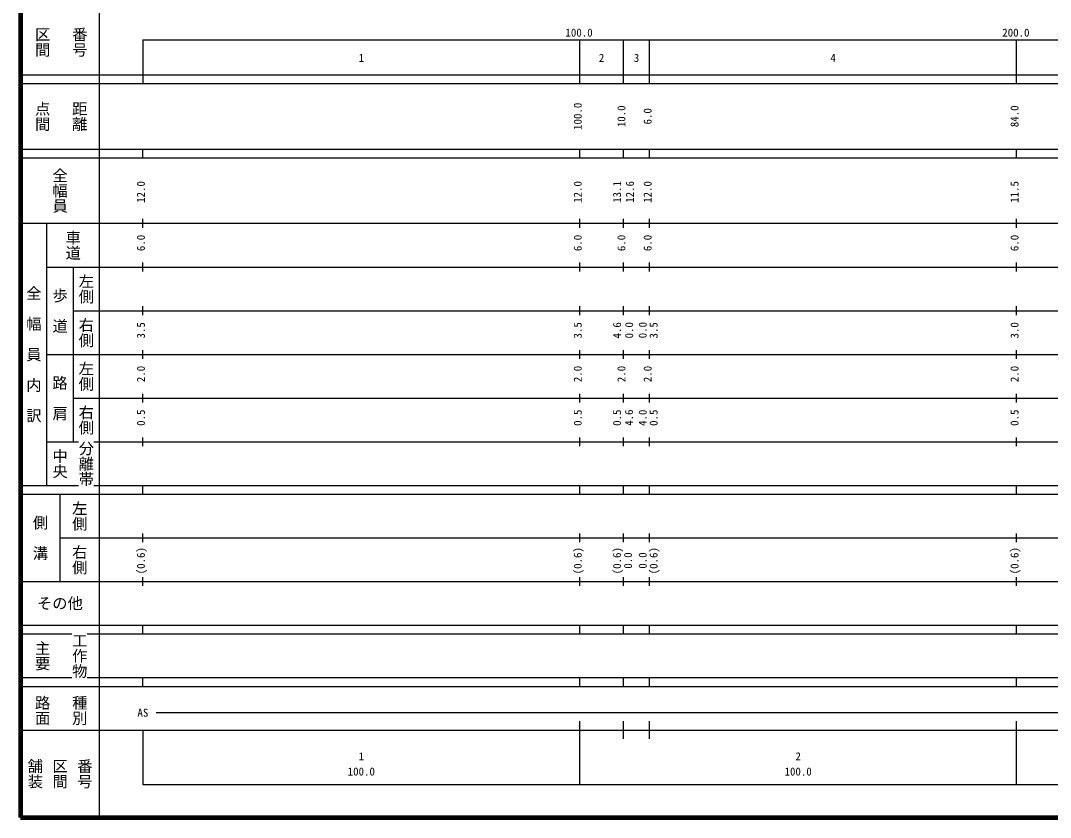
# Model space of a CAD drawing. Units: millimetres on the paper, enlarged 1000 times. Extents: x 40000 to 680000, y 20000 to 380000.
# Drawn here: x 40000 to 275748, y 20000 to 202409 of the extents above; entities that cross this region are included whole.
import ezdxf
from ezdxf.enums import TextEntityAlignment as Align

# ---------------------------------------------------------------- set-up
doc = ezdxf.new("R2010")
doc.units = ezdxf.units.MM
doc.header["$LTSCALE"] = 1000
doc.layers.add('M-TTL', color=2, linetype='Continuous', lineweight=140)
doc.layers.add('M-TTL-BAND', color=7, linetype='Continuous', lineweight=25)
doc.styles.add('@ＭＳ ゴシック', font='')
doc.styles.add('ＭＳ ゴシック', font='')
doc.styles.get('@ＭＳ ゴシック').set_extended_font_data('@MS Gothic')
doc.styles.get('ＭＳ ゴシック').set_extended_font_data('MS Gothic')

msp = doc.modelspace()

# ---------------------------------------------------------------- linework, layer by layer
at = {"layer": 'M-TTL'}
for p, q in [((40000, 380000), (40000, 20000)), ((40000, 20000), (680000, 20000))]:
    msp.add_line(p, q, dxfattribs=at)
at = {"layer": 'M-TTL-BAND'}
for p, q in [((58000, 370000), (58000, 20000)), ((68000, 198000), (579000, 198000)), ((68000, 198000), (68000, 188000)), ((168000, 188000), (168000, 198000)), ((178000, 188000), (178000, 198000)), ((184000, 188000), (184000, 198000)), ((268000, 188000), (268000, 198000)), ((40000, 190000), (579000, 190000)), ((40000, 188000), (579000, 188000)), ((40000, 173000), (579000, 173000)), ((68000, 171000), (68000, 173000)), ((168000, 171000), (168000, 173000)), ((178000, 171000), (178000, 173000)), ((184000, 171000), (184000, 173000)), ((268000, 171000), (268000, 173000)), ((40000, 171000), (579000, 171000)), ((40000, 156000), (579000, 156000)), ((46000, 96000), (46000, 156000)), ((68000, 155000), (68000, 157000)), ((168000, 155000), (168000, 157000)), ((178000, 155000), (178000, 157000)), ((184000, 155000), (184000, 157000)), ((268000, 155000), (268000, 157000)), ((68000, 145000), (68000, 147000)), ((168000, 145000), (168000, 147000)), ((178000, 145000), (178000, 147000)), ((184000, 145000), (184000, 147000)), ((268000, 145000), (268000, 147000)), ((46000, 146000), (579000, 146000)), ((52000, 146000), (52000, 106000)), ((68000, 135000), (68000, 137000)), ((168000, 135000), (168000, 137000)), ((178000, 135000), (178000, 137000)), ((184000, 135000), (184000, 137000)), ((268000, 135000), (268000, 137000)), ((52000, 136000), (579000, 136000)), ((46000, 126000), (579000, 126000)), ((68000, 125000), (68000, 127000)), ((168000, 125000), (168000, 127000)), ((178000, 125000), (178000, 127000)), ((184000, 125000), (184000, 127000)), ((268000, 125000), (268000, 127000)), ((52000, 116000), (579000, 116000)), ((68000, 115000), (68000, 117000)), ((168000, 115000), (168000, 117000)), ((178000, 115000), (178000, 117000)), ((184000, 115000), (184000, 117000)), ((268000, 115000), (268000, 117000)), ((68000, 105000), (68000, 107000)), ((168000, 105000), (168000, 107000)), ((178000, 105000), (178000, 107000)), ((184000, 105000), (184000, 107000)), ((268000, 105000), (268000, 107000)), ((46000, 106000), (53250, 106000)), ((56750, 106000), (579000, 106000)), ((40000, 96000), (53250, 96000)), ((56750, 96000), (579000, 96000)), ((68000, 94000), (68000, 96000)), ((168000, 94000), (168000, 96000)), ((178000, 94000), (178000, 96000)), ((184000, 94000), (184000, 96000)), ((268000, 94000), (268000, 96000)), ((40000, 94000), (579000, 94000)), ((49000, 94000), (49000, 74000)), ((68000, 83000), (68000, 85000)), ((168000, 83000), (168000, 85000)), ((178000, 83000), (178000, 85000)), ((184000, 83000), (184000, 85000)), ((268000, 83000), (268000, 85000)), ((49000, 84000), (579000, 84000)), ((40000, 74000), (579000, 74000)), ((68000, 73000), (68000, 75000)), ((168000, 73000), (168000, 75000)), ((178000, 73000), (178000, 75000)), ((184000, 73000), (184000, 75000)), ((268000, 73000), (268000, 75000)), ((40000, 64000), (579000, 64000)), ((68000, 62000), (68000, 64000)), ((168000, 62000), (168000, 64000)), ((178000, 62000), (178000, 64000)), ((184000, 62000), (184000, 64000)), ((268000, 62000), (268000, 64000)), ((40000, 62000), (51750, 62000)), ((55250, 62000), (579000, 62000)), ((40000, 52000), (51750, 52000)), ((55250, 52000), (579000, 52000)), ((68000, 50000), (68000, 52000)), ((168000, 50000), (168000, 52000)), ((178000, 50000), (178000, 52000)), ((184000, 50000), (184000, 52000)), ((268000, 50000), (268000, 52000)), ((40000, 50000), (579000, 50000)), ((71000, 44000), (532500, 44000)), ((168000, 27500), (168000, 42000)), ((178000, 38000), (178000, 42000)), ((184000, 38000), (184000, 42000)), ((268000, 27500), (268000, 42000)), ((40000, 40000), (579000, 40000)), ((68000, 40000), (68000, 27500)), ((68000, 27500), (579000, 27500))]:
    msp.add_line(p, q, dxfattribs=at)

# ---------------------------------------------------------------- texts
at = {"layer": 'M-TTL-BAND', "style": '@ＭＳ ゴシック'}
for s, p in [('区間', (45000, 197500)), ('番号', (53500, 197500)), ('点間', (45000, 180500)), ('距離', (53500, 180500)), ('全幅員', (49000, 163500)), ('車道', (52000, 151000)), ('左側', (55000, 141000)), ('全\u3000幅\u3000員\u3000内\u3000訳', (43000, 126000)), ('歩\u3000道', (49000, 136000)), ('右側', (55000, 131000)), ('左側', (55000, 121000)), ('路\u3000肩', (49000, 116000)), ('右側', (55000, 111000)), ('中央', (49000, 101000)), ('分離帯', (55000, 101000)), ('左側', (53500, 89000)), ('側\u3000溝', (44500, 84000)), ('右側', (53500, 79000)), ('工作物', (53500, 57000)), ('主要', (45000, 57000)), ('路面', (45000, 44500)), ('種別', (53500, 44500)), ('舗装', (43333, 30000)), ('区間', (49000, 30000)), ('番号', (54667, 30000))]:
    msp.add_text(s, height=2566, rotation=270, dxfattribs=at).set_placement(p, align=Align.MIDDLE_CENTER)
at = {"layer": 'M-TTL-BAND', "style": 'ＭＳ ゴシック'}
for s, p in [('100.0', (167844, 198195)), ('200.0', (267844, 198195)), ('1', (118000, 192405)), ('2', (173000, 192405)), ('3', (181000, 192405)), ('4', (226000, 192405)), ('AS', (68000, 42500)), ('1', (118000, 32523)), ('2', (218000, 32523)), ('100.0', (118000, 29033)), ('100.0', (218000, 29033))]:
    msp.add_text(s, height=1833, dxfattribs=at).set_placement(p, align=Align.BOTTOM_CENTER)
for s, p in [('100.0', (169000, 180500)), ('10.0', (179000, 180500)), ('6.0', (185000, 180500)), ('84.0', (269000, 180500)), ('12.0', (69000, 163174)), ('12.0', (169000, 163174)), ('13.1', (178000, 163174)), ('12.6', (180946, 163192)), ('12.0', (185000, 163174)), ('11.5', (269000, 163174)), ('6.0', (69000, 151500)), ('6.0', (169000, 151500)), ('6.0', (179000, 151500)), ('6.0', (185000, 151500)), ('6.0', (269000, 151500)), ('3.5', (69000, 131500)), ('3.5', (169000, 131500)), ('4.6', (178000, 131500)), ('0.0', (180772, 131520)), ('0.0', (183870, 131548)), ('3.5', (186370, 131500)), ('3.0', (269000, 131500)), ('2.0', (69000, 121500)), ('2.0', (169000, 121500)), ('2.0', (179000, 121500)), ('2.0', (185000, 121500)), ('2.0', (269000, 121500)), ('0.5', (69000, 111500)), ('0.5', (169000, 111500)), ('0.5', (178000, 111500)), ('4.6', (180743, 111513)), ('4.0', (183870, 111485)), ('0.5', (186370, 111500)), ('0.5', (269000, 111500)), ('(0.6)', (69000, 78764)), ('(0.6)', (169000, 78764)), ('(0.6)', (178000, 78764)), ('0.0', (180522, 78805)), ('0.0', (183870, 78805)), ('(0.6)', (186370, 78764)), ('(0.6)', (269000, 78764))]:
    msp.add_text(s, height=1833, rotation=90, dxfattribs=at).set_placement(p, align=Align.BOTTOM_CENTER)
msp.add_text('その他', height=2566, dxfattribs=at).set_placement((49000, 69000), align=Align.MIDDLE_CENTER)

doc.saveas('drawing.dxf')
